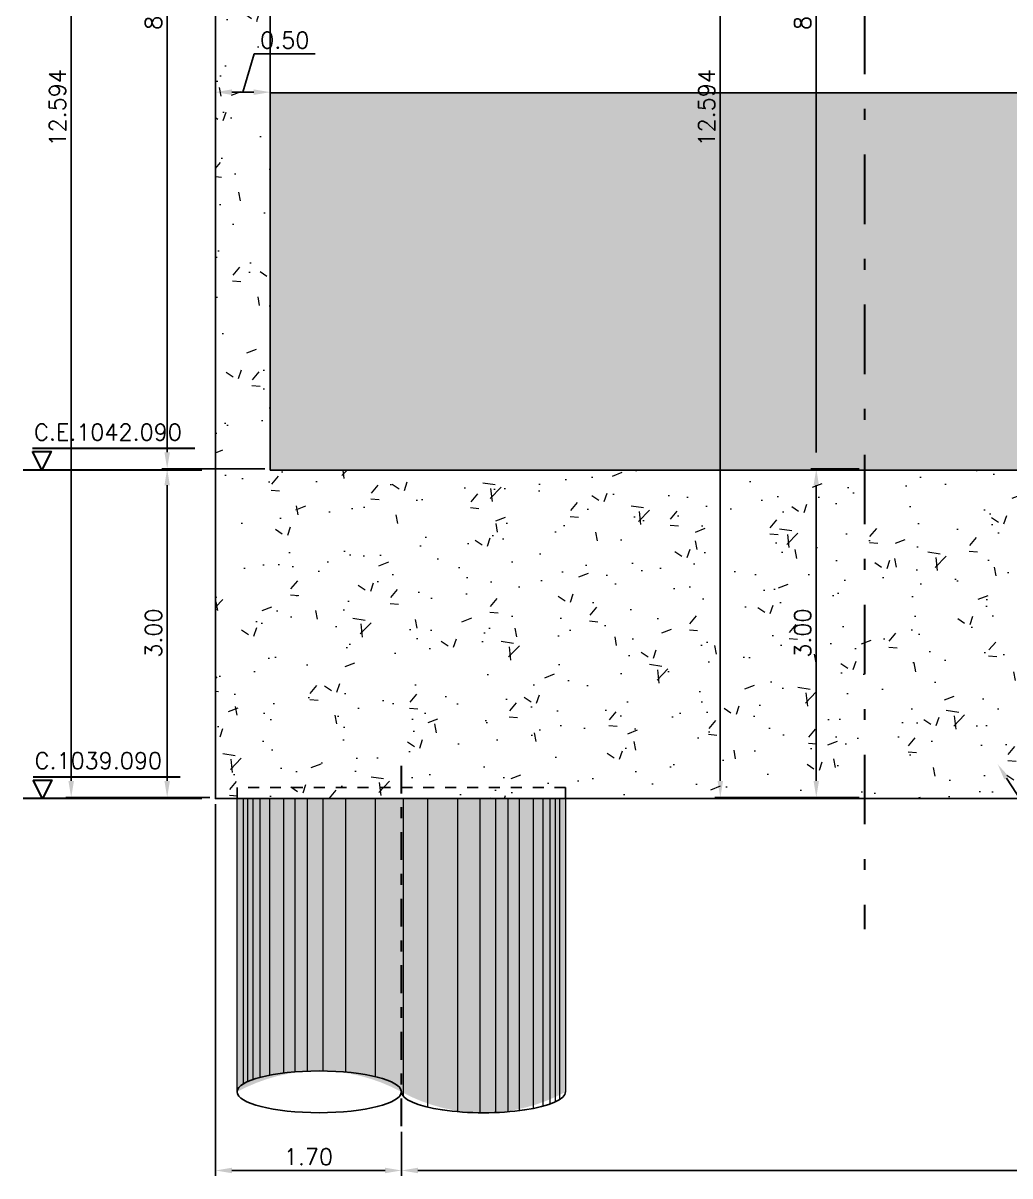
# Model space of a CAD drawing. Header units: metres. Extents: x 1080427 to 1081241, y 976768 to 977191.
# Drawn here: x 1080685.68 to 1080694.7, y 977172.84 to 977183.37 of the extents above; entities that cross this region are included whole.
import ezdxf
from ezdxf import colors
from ezdxf.entities.mleader import LeaderData, LeaderLine
from ezdxf.math import Vec2, Vec3

# ---------------------------------------------------------------- set-up
doc = ezdxf.new("R2010")
doc.units = ezdxf.units.M
doc.header["$LTSCALE"] = 25.4
doc.linetypes.add('DASHDOT', pattern=[1, 0.5, -0.25, 0, -0.25])
doc.linetypes.add('HIDDEN', pattern=[0.375, 0.25, -0.125])
for name, color, linetype in [('CONTRAPESO', 3, 'Continuous'), ('COT', 1, 'Continuous'), ('DIMCONTRAPESO', 1, 'Continuous'), ('PROYECC', 251, 'HIDDEN'), ('SOLIDOS', 9, 'Continuous')]:
    doc.layers.add(name, color=color, linetype=linetype)
for name, color, linetype, lineweight in [('COTA', 1, 'Continuous', 30), ('COTACIM', 20, 'Continuous', 5), ('EJECONTRAPESO', 41, 'DASHDOT', 30), ('EJEPILOTE', 145, 'DASHDOT', 30), ('OTROS', 8, 'Continuous', 5), ('SOLIDOREFCONT', 254, 'Continuous', 5)]:
    doc.layers.add(name, color=color, linetype=linetype, lineweight=lineweight)
doc.styles.add('romans', font='romans.shx')
doc.dimstyles.new('Copy 75', dxfattribs={"dimtxt": 0.15, "dimasz": 0.15, "dimexe": 0.05, "dimexo": 0.05, "dimgap": 0.05, "dimtad": 1, "dimzin": 0, "dimdsep": 46, "dimtxsty": 'romans', "dimcen": 0.002, "dimclrd": 1, "dimclre": 1, "dimclrt": 3, "dimadec": 4, "dimazin": 0, "dimtfac": 1, "dimtofl": 0, "dimtmove": 1, "dimatfit": 3, "dimfxl": 1, "dimtolj": 1, "dimtzin": 0, "dimarcsym": 1})

# ---------------------------------------------------------------- blocks, each defined once
blk = doc.blocks.new('*D1050')
at = {"layer": 'COTA', "color": 1, "lineweight": -2, "transparency": 16777216}
for p, q in [((1080687.689248876, 977182.7382873726), (1080687.794248876, 977183.0882873726)), ((1080687.794248876, 977183.0882873726), (1080688.351391733, 977183.0882873726)), ((1080687.589237969, 977182.7382873726), (1080687.789259783, 977182.7382873726))]:
    blk.add_line(p, q, dxfattribs=at)
at = {"layer": 'COTA', "color": 1, "transparency": 16777216}
for points in [[(1080687.589237969, 977182.7632873727), (1080687.589237969, 977182.7132873726), (1080687.439237969, 977182.7382873726)], [(1080687.789259783, 977182.7632873727), (1080687.789259783, 977182.7132873726), (1080687.939259783, 977182.7382873726)]]:
    blk.add_solid(points, dxfattribs=at)
at = {"layer": 'Defpoints', "color": 0, "transparency": 16777216}
for p in [(1080687.439237969, 977182.7382873726), (1080687.939259783, 977182.7382873726), (1080687.939259783, 977182.7382873726)]:
    blk.add_point(p, dxfattribs=at)
at = {"layer": 'COTA', "color": 3, "transparency": 16777216, "insert": (1080688.072820304, 977183.2132873726), "char_height": 0.15, "attachment_point": 5, "style": 'romans'}
blk.add_mtext('\\A1;0.50', dxfattribs=at)
blk = doc.blocks.new('*D1052')
at = {"layer": 'Defpoints', "color": 0, "transparency": 16777216}
for p in [(1080687.439259783, 977176.2873670851), (1080689.13883382, 977173.2951461741), (1080689.13883382, 977172.8915007225)]:
    blk.add_point(p, dxfattribs=at)
at = {"layer": 'DIMCONTRAPESO', "color": 1, "lineweight": -2, "transparency": 16777216}
for p, q in [((1080687.439259783, 977176.2373670851), (1080687.439259783, 977172.8415007225)), ((1080689.13883382, 977173.2451461741), (1080689.13883382, 977172.8415007225)), ((1080687.589259783, 977172.8915007225), (1080688.98883382, 977172.8915007225))]:
    blk.add_line(p, q, dxfattribs=at)
at = {"layer": 'DIMCONTRAPESO', "color": 1, "transparency": 16777216}
for points in [[(1080687.589259783, 977172.9165007225), (1080687.589259783, 977172.8665007225), (1080687.439259783, 977172.8915007225)], [(1080688.98883382, 977172.9165007225), (1080688.98883382, 977172.8665007225), (1080689.13883382, 977172.8915007225)]]:
    blk.add_solid(points, dxfattribs=at)
at = {"layer": 'DIMCONTRAPESO', "color": 3, "transparency": 16777216, "insert": (1080688.289046802, 977173.0165007225), "char_height": 0.15, "attachment_point": 5, "style": 'romans'}
blk.add_mtext('\\A1;1.70', dxfattribs=at)
blk = doc.blocks.new('PILOTE')
h = blk.add_hatch(color=256)
h.dxf.hatch_style = 1
h.set_gradient(color1=(51, 51, 51), color2=(173, 173, 173), tint=1, name='INVCYLINDER')
edge = h.paths.add_edge_path()
edge.add_line((1080656.416834545, 977060.1590362525), (1080656.416834545, 977062.8369320101))
edge.add_line((1080656.416834545, 977062.8369320101), (1080659.417876804, 977062.8369320101))
edge.add_line((1080659.417876804, 977062.8369320101), (1080659.417876804, 977060.1590362525))
edge.add_arc((1080658.66761624, 977061.5370580803), 1.569023604932751, 241.43402734232131, 298.56597265767874, ccw=False)
edge.add_arc((1080657.16709511, 977058.7797854457), 1.570103086822714, 61.45547212311708, 118.5445278768829)
at = {"layer": 'COT'}
blk.add_ellipse((1080657.16709511, 977060.1590362525), major_axis=(0.7502605647517244, 0), ratio=0.2543813295763042, dxfattribs=at)
blk.add_ellipse((1080658.66761624, 977060.1590362525), major_axis=(0.7502605647517244, 0), ratio=0.2543813295763042, start_param=3.141592653589792, end_param=6.283185307179586, dxfattribs=at)
at = {"layer": 'EJEPILOTE', "ltscale": 0.02}
blk.add_line((1080657.918716831, 977059.8447110992), (1080657.918716831, 977063.1356790137), dxfattribs=at)
at = {"layer": 'OTROS'}
for p, q in [((1080656.472292364, 977062.8369320101), (1080656.472292364, 977060.2310491129)), ((1080656.510527515, 977062.8369320101), (1080656.510527515, 977060.2513910077)), ((1080656.561507698, 977062.8369320101), (1080656.561507698, 977060.2717001326)), ((1080656.625232968, 977062.8369320101), (1080656.625232968, 977060.2910394119)), ((1080656.714448302, 977062.8369320101), (1080656.714448302, 977060.3112408698)), ((1080656.841898815, 977062.8369320101), (1080656.841898815, 977060.3310285627)), ((1080656.943859208, 977062.8369320101), (1080656.943859208, 977060.3412444418)), ((1080657.058564661, 977062.8369320101), (1080657.058564661, 977060.3478811213)), ((1080657.198760206, 977062.8369320101), (1080657.198760206, 977060.3497184741)), ((1080657.405764051, 977062.8369320101), (1080657.405764051, 977060.3399741807)), ((1080657.679471079, 977062.8369320101), (1080657.679471079, 977060.2984506316)), ((1080657.932716831, 977062.8369320101), (1080657.932716831, 977060.1206139127)), ((1080658.155240271, 977062.8369320101), (1080658.155240271, 977060.0266473495)), ((1080658.428947299, 977062.8369320101), (1080658.428947299, 977059.9780983244)), ((1080658.635951144, 977062.8369320101), (1080658.635951144, 977059.968354031)), ((1080658.776146688, 977062.8369320101), (1080658.776146688, 977059.9701913837)), ((1080658.890852141, 977062.8369320101), (1080658.890852141, 977059.9768280633)), ((1080658.992812535, 977062.8369320101), (1080658.992812535, 977059.9870439423)), ((1080659.120263048, 977062.8369320101), (1080659.120263048, 977060.0068316353)), ((1080659.209478382, 977062.8369320101), (1080659.209478382, 977060.0266473495)), ((1080659.273203652, 977062.8369320101), (1080659.273203652, 977060.0463723725)), ((1080659.324183835, 977062.8369320101), (1080659.324183835, 977060.0666814975)), ((1080659.362418986, 977062.8369320101), (1080659.362418986, 977060.0870233923)), ((1080656.625232968, 977060.0270330932), (1080656.625232968, 977060.0266473495))]:
    blk.add_line(p, q, dxfattribs=at)
blk.add_lwpolyline([(1080656.416834545, 977060.1590362525), (1080656.416834545, 977062.8369320101), (1080659.417876804, 977062.8369320101), (1080659.417876804, 977060.1590362525)], dxfattribs=at)
blk = doc.blocks.new('*D1054')
at = {"layer": 'Defpoints', "color": 0, "transparency": 16777216}
for p in [(1080689.13883382, 977173.0981266813), (1080702.741039915, 977173.0981266813), (1080702.741039915, 977172.8915007225)]:
    blk.add_point(p, dxfattribs=at)
at = {"layer": 'DIMCONTRAPESO', "color": 1, "lineweight": -2, "transparency": 16777216}
for p, q in [((1080689.13883382, 977173.0481266812), (1080689.13883382, 977172.8415007225)), ((1080702.741039915, 977173.0481266812), (1080702.741039915, 977172.8415007225)), ((1080689.28883382, 977172.8915007225), (1080702.591039916, 977172.8915007225))]:
    blk.add_line(p, q, dxfattribs=at)
at = {"layer": 'DIMCONTRAPESO', "color": 1, "transparency": 16777216}
for points in [[(1080689.28883382, 977172.9165007225), (1080689.28883382, 977172.8665007225), (1080689.13883382, 977172.8915007225)], [(1080702.591039916, 977172.9165007225), (1080702.591039916, 977172.8665007225), (1080702.741039915, 977172.8915007225)]]:
    blk.add_solid(points, dxfattribs=at)
at = {"layer": 'DIMCONTRAPESO', "color": 3, "transparency": 16777216, "insert": (1080695.939936868, 977173.0165007225), "char_height": 0.15, "attachment_point": 5, "style": 'romans'}
blk.add_mtext('\\A1;13.60', dxfattribs=at)
blk = doc.blocks.new('*D1039')
at = {"layer": 'COTA', "color": 1, "lineweight": -2, "transparency": 16777216}
for p, q in [((1080687.889257928, 977187.8942088421), (1080686.948255487, 977187.8942088421)), ((1080686.998255488, 977187.744208842), (1080686.998255488, 977179.4493670816)), ((1080687.889257928, 977179.2993670816), (1080686.948255487, 977179.2993670816))]:
    blk.add_line(p, q, dxfattribs=at)
at = {"layer": 'COTA', "color": 1, "transparency": 16777216}
for points in [[(1080686.973255488, 977187.744208842), (1080687.023255487, 977187.744208842), (1080686.998255488, 977187.8942088421)], [(1080686.973255488, 977179.4493670816), (1080687.023255487, 977179.4493670816), (1080686.998255488, 977179.2993670816)]]:
    blk.add_solid(points, dxfattribs=at)
at = {"layer": 'Defpoints', "color": 0, "transparency": 16777216}
for p in [(1080687.939257928, 977187.8942088421), (1080686.998255488, 977179.2993670816), (1080687.939257928, 977179.2993670816)]:
    blk.add_point(p, dxfattribs=at)
at = {"layer": 'COTA', "color": 3, "transparency": 16777216, "insert": (1080686.873255487, 977183.596787962), "char_height": 0.15, "attachment_point": 5, "rotation": 90, "style": 'romans'}
blk.add_mtext('\\A1;8.595', dxfattribs=at)
blk = doc.blocks.new('*D1041')
at = {"layer": 'COTA', "color": 1, "lineweight": -2, "transparency": 16777216}
for p, q in [((1080687.389257928, 977188.8923670816), (1080686.071483006, 977188.8923670816)), ((1080686.121483006, 977188.7423670816), (1080686.121483006, 977176.4483670817)), ((1080687.389257928, 977176.2983670817), (1080686.071483006, 977176.2983670817))]:
    blk.add_line(p, q, dxfattribs=at)
at = {"layer": 'COTA', "color": 1, "transparency": 16777216}
for points in [[(1080686.096483006, 977188.7423670816), (1080686.146483006, 977188.7423670816), (1080686.121483006, 977188.8923670816)], [(1080686.096483006, 977176.4483670817), (1080686.146483006, 977176.4483670817), (1080686.121483006, 977176.2983670817)]]:
    blk.add_solid(points, dxfattribs=at)
at = {"layer": 'Defpoints', "color": 0, "transparency": 16777216}
for p in [(1080687.439257928, 977188.8923670816), (1080686.121483006, 977176.2983670817), (1080687.439257928, 977176.2983670817)]:
    blk.add_point(p, dxfattribs=at)
at = {"layer": 'COTA', "color": 3, "transparency": 16777216, "insert": (1080685.996483006, 977182.5953670818), "char_height": 0.15, "attachment_point": 5, "rotation": 90, "style": 'romans'}
blk.add_mtext('\\A1;12.594', dxfattribs=at)
blk = doc.blocks.new('*D1042')
at = {"layer": 'COTA', "color": 1, "lineweight": -2, "transparency": 16777216}
for p, q in [((1080687.889257928, 977179.2983670816), (1080686.948240312, 977179.2983670816)), ((1080686.998240312, 977179.1483670815), (1080686.998240312, 977176.4483670817)), ((1080687.389257928, 977176.2983670817), (1080686.948240312, 977176.2983670817))]:
    blk.add_line(p, q, dxfattribs=at)
at = {"layer": 'COTA', "color": 1, "transparency": 16777216}
for points in [[(1080686.973240312, 977179.1483670815), (1080687.023240312, 977179.1483670815), (1080686.998240312, 977179.2983670816)], [(1080686.973240312, 977176.4483670817), (1080687.023240312, 977176.4483670817), (1080686.998240312, 977176.2983670817)]]:
    blk.add_solid(points, dxfattribs=at)
at = {"layer": 'Defpoints', "color": 0, "transparency": 16777216}
for p in [(1080687.939257928, 977179.2983670816), (1080686.998240312, 977176.2983670817), (1080687.439257928, 977176.2983670817)]:
    blk.add_point(p, dxfattribs=at)
at = {"layer": 'COTA', "color": 3, "transparency": 16777216, "insert": (1080686.873240311, 977177.7983670818), "char_height": 0.15, "attachment_point": 5, "rotation": 90, "style": 'romans'}
blk.add_mtext('\\A1;3.00', dxfattribs=at)
blk = doc.blocks.new('*D1044')
at = {"layer": 'COTA', "color": 1, "lineweight": -2, "transparency": 16777216}
for p, q in [((1080693.319397185, 977187.892366012), (1080692.878171211, 977187.892366012)), ((1080692.928171211, 977187.742366012), (1080692.928171211, 977179.4483670817)), ((1080693.319173651, 977179.2983670817), (1080692.878171211, 977179.2983670817))]:
    blk.add_line(p, q, dxfattribs=at)
at = {"layer": 'COTA', "color": 1, "transparency": 16777216}
for points in [[(1080692.903171211, 977187.742366012), (1080692.953171211, 977187.742366012), (1080692.928171211, 977187.892366012)], [(1080692.903171211, 977179.4483670817), (1080692.953171211, 977179.4483670817), (1080692.928171211, 977179.2983670817)]]:
    blk.add_solid(points, dxfattribs=at)
at = {"layer": 'Defpoints', "color": 0, "transparency": 16777216}
for p in [(1080693.369397185, 977187.892366012), (1080692.928171211, 977179.2983670817), (1080693.369173651, 977179.2983670817)]:
    blk.add_point(p, dxfattribs=at)
at = {"layer": 'COTA', "color": 3, "transparency": 16777216, "insert": (1080692.80317121, 977183.595366547), "char_height": 0.15, "attachment_point": 5, "rotation": 90, "style": 'romans'}
blk.add_mtext('\\A1;8.594', dxfattribs=at)
blk = doc.blocks.new('*D1046')
at = {"layer": 'COTA', "color": 1, "lineweight": -2, "transparency": 16777216}
for p, q in [((1080693.319173651, 977179.2983670817), (1080692.878156035, 977179.2983670817)), ((1080692.928156035, 977179.1483670817), (1080692.928156035, 977176.4483670817)), ((1080693.319173651, 977176.2983670817), (1080692.878156035, 977176.2983670817))]:
    blk.add_line(p, q, dxfattribs=at)
at = {"layer": 'COTA', "color": 1, "transparency": 16777216}
for points in [[(1080692.903156035, 977179.1483670817), (1080692.953156035, 977179.1483670817), (1080692.928156035, 977179.2983670817)], [(1080692.903156035, 977176.4483670817), (1080692.953156035, 977176.4483670817), (1080692.928156035, 977176.2983670817)]]:
    blk.add_solid(points, dxfattribs=at)
at = {"layer": 'Defpoints', "color": 0, "transparency": 16777216}
for p in [(1080693.369173651, 977179.2983670817), (1080692.928156035, 977176.2983670817), (1080693.369173651, 977176.2983670817)]:
    blk.add_point(p, dxfattribs=at)
at = {"layer": 'COTA', "color": 3, "transparency": 16777216, "insert": (1080692.803156035, 977177.7983670818), "char_height": 0.15, "attachment_point": 5, "rotation": 90, "style": 'romans'}
blk.add_mtext('\\A1;3.00', dxfattribs=at)
blk = doc.blocks.new('*D1047')
at = {"layer": 'COTA', "color": 1, "lineweight": -2, "transparency": 16777216}
for p, q in [((1080693.319171796, 977188.8923670816), (1080692.001396874, 977188.8923670816)), ((1080692.051396874, 977188.7423670816), (1080692.051396874, 977176.4483670817)), ((1080693.319171796, 977176.2983670817), (1080692.001396874, 977176.2983670817))]:
    blk.add_line(p, q, dxfattribs=at)
at = {"layer": 'COTA', "color": 1, "transparency": 16777216}
for points in [[(1080692.026396875, 977188.7423670816), (1080692.076396874, 977188.7423670816), (1080692.051396874, 977188.8923670816)], [(1080692.026396875, 977176.4483670817), (1080692.076396874, 977176.4483670817), (1080692.051396874, 977176.2983670817)]]:
    blk.add_solid(points, dxfattribs=at)
at = {"layer": 'Defpoints', "color": 0, "transparency": 16777216}
for p in [(1080693.369171796, 977188.8923670816), (1080692.051396874, 977176.2983670817), (1080693.369171796, 977176.2983670817)]:
    blk.add_point(p, dxfattribs=at)
at = {"layer": 'COTA', "color": 3, "transparency": 16777216, "insert": (1080691.926396874, 977182.5953670818), "char_height": 0.15, "attachment_point": 5, "rotation": 90, "style": 'romans'}
blk.add_mtext('\\A1;12.594', dxfattribs=at)

msp = doc.modelspace()

# ---------------------------------------------------------------- hatches: boundary and pattern name
at = {"layer": 'SOLIDOREFCONT', "true_color": 0x5b5b5b, "transparency": 33554546}
h = msp.add_hatch(dxfattribs=at)
h.set_pattern_fill('AR-CONC', color=251, scale=0.005)
h.set_pattern_definition([(49.99999999999999, (0, 113.9320273131598), (0.91092334498002, -0.07969542769451543), [0.09525, -1.04775]), (355, (0, 113.9320273131598), (-0.1762171071248467, 0.9552842261951757), [0.0762, -0.83820292085]), (100.4514447, (0.075910035, 113.9253860456598), (0.7347062354517664, 0.8755887595609755), [0.080950044, -0.8904512229999999]), (46.18420000000002, (0, 114.1860273131598), (1.35539520446065, -0.2102116396636357), [0.1428749999999999, -1.571625]), (96.63555760999996, (0.1129495, 114.1685098131598), (1.187020670257515, 1.237130622988608), [0.1214251157, -1.3356780408]), (351.1841511700001, (0, 114.1860273131598), (1.187020670324885, 1.237130622927663), [0.11429983535, -1.2572986596]), (21, (0.127, 114.1225273131598), (0.7580719563456624, -0.5113259909354381), [0.09525, -1.04775]), (326.0000000000001, (0.127, 114.1225273131598), (0.3090101417382354, 0.9209398306115963), [0.0762, -0.8382]), (71.45144499999999, (0.190172663, 114.0799168136598), (1.067082096393581, 0.4096138444295262), [0.08095004400000001, -0.8904496879999999]), (37.50000000000001, (0, 113.9320273131598), (0.01544301625295908, 0.4227751943657655), [0, -0.82804, 0, -0.8509000000000001, 0, -0.8413750000000001]), (7.499999999999999, (0, 113.9320273131598), (0.3340983125515287, 0.5009028740905975), [0, -0.48514, 0, -0.80899, 0, -0.320675]), (327.5, (-0.28321, 113.9320273131598), (0.677952975834357, -0.02864371996336722), [0, -0.3175, 0, -0.9906, 0, -1.31445]), (317.5, (-0.41021, 113.9320273131598), (0.7406459069300902, 0.1271324551666652), [0, -0.41275, 0, -0.65786, 0, -0.93345])])
h.paths.add_polyline_path([(1080687.939259783, 977179.2873670851), (1080687.939259783, 977187.8923670851), (1080703.939259783, 977187.8923670851), (1080703.939259783, 977187.4559876053), (1080704.438860548, 977187.4560085475), (1080704.438979399, 977188.8923670851), (1080687.439259783, 977188.8923670851), (1080687.439259783, 977176.2873670851), (1080704.43907311, 977176.2873670851), (1080704.438885688, 977186.1560085476), (1080703.939259783, 977186.155987605), (1080703.939259783, 977179.2873670851)])
at = {"layer": 'SOLIDOS'}
h = msp.add_hatch(dxfattribs=at)
h.set_pattern_fill('AR-CONC', color=252, scale=0.003)
h.set_pattern_definition([(49.99999999999999, (-153.6535409018397, 113.9320273131598), (0.546554006988012, -0.04781725661670926), [0.05715000000000001, -0.62865]), (355, (-153.6535409018397, 113.9320273131598), (-0.105730264274908, 0.5731705357171054), [0.04572, -0.50292175251]), (100.4514447, (-153.6079948808397, 113.9280425526598), (0.4408237412710598, 0.5253532557365853), [0.04857002639999999, -0.5342707337999998]), (46.18420000000002, (-153.6535409018397, 114.0844273131598), (0.8132371226763897, -0.1261269837981814), [0.08572499999999994, -0.9429749999999996]), (96.63555760999994, (-153.5857712018397, 114.0739168131598), (0.712212402154509, 0.7422783737931646), [0.07285506942, -0.80140682448]), (351.1841511700001, (-153.6535409018397, 114.0844273131598), (0.7122124021949311, 0.742278373756598), [0.06857990121, -0.75437919576]), (21, (-153.5773409018397, 114.0463273131598), (0.4548431738073975, -0.3067955945612628), [0.05715000000000001, -0.62865]), (326.0000000000001, (-153.5773409018397, 114.0463273131598), (0.1854060850429412, 0.5525638983669579), [0.04572, -0.5029199999999999]), (71.45144499999999, (-153.5394373040397, 114.0207610134598), (0.6402492578361485, 0.2457683066577157), [0.04857002640000001, -0.5342698128]), (37.50000000000001, (-153.6535409018397, 113.9320273131598), (0.00926580975177545, 0.2536651166194593), [0, -0.496824, 0, -0.51054, 0, -0.5048250000000001]), (7.499999999999999, (-153.6535409018397, 113.9320273131598), (0.2004589875309172, 0.3005417244543586), [0, -0.291084, 0, -0.485394, 0, -0.192405]), (327.5, (-153.8234669018397, 113.9320273131598), (0.4067717855006142, -0.01718623197802033), [0, -0.1905, 0, -0.59436, 0, -0.78867]), (317.5, (-153.8996669018397, 113.9320273131598), (0.4443875441580541, 0.07627947309999909), [0, -0.24765, 0, -0.394716, 0, -0.56007])])
h.paths.add_polyline_path([(1080703.936804338, 977182.7328351688), (1080687.939259783, 977182.7328328994), (1080687.939259783, 977179.2873670852), (1080703.939259783, 977179.2873670851)])

# ---------------------------------------------------------------- linework, layer by layer
at = {"layer": 'CONTRAPESO'}
for points in [[(1080704.438885688, 977186.1560085476), (1080704.43907311, 977176.2873670851), (1080687.439259783, 977176.2873670851), (1080687.439259783, 977188.8923670851), (1080704.438979399, 977188.8923670851), (1080704.438860548, 977187.4560085475), (1080703.939259783, 977187.4559876053), (1080703.939259783, 977187.8923670851), (1080687.939259783, 977187.8923670851), (1080687.939259783, 977179.2873670851), (1080703.939259783, 977179.2873670851), (1080703.939259783, 977186.155987605)], [(1080687.93922274, 977182.7325606743), (1080703.938823168, 977182.7328354552), (1080703.939259783, 977179.2873670851), (1080687.939296826, 977179.2873670852)]]:
    msp.add_lwpolyline(points, close=True, dxfattribs=at)
at = {"layer": 'COTA', "color": 2}
for points in [[(1080685.767235443, 977179.4875440784), (1080687.251468179, 977179.4875440784)], [(1080687.314949427, 977179.2873670851), (1080685.681586064, 977179.2873670851)], [(1080685.772945043, 977176.4875440784), (1080687.116075685, 977176.4875440784)], [(1080687.314949427, 977176.2873670851), (1080685.681586064, 977176.2873670851)]]:
    msp.add_lwpolyline(points, dxfattribs=at)
for points in [[(1080685.767235443, 977179.4562670608), (1080685.939334515, 977179.4562670608), (1080685.853284978, 977179.288855499), (1080685.853284978, 977179.288855499)], [(1080685.772945043, 977176.4562670608), (1080685.945044115, 977176.4562670608), (1080685.858994579, 977176.288855499), (1080685.858994579, 977176.288855499)]]:
    msp.add_lwpolyline(points, close=True, dxfattribs=at)
at = {"layer": 'EJECONTRAPESO', "ltscale": 0.05}
msp.add_lwpolyline([(1080693.369175506, 977190.3878375172), (1080693.369175506, 977175.0936473426)], dxfattribs=at)
at = {"layer": 'PROYECC', "color": 14, "ltscale": 0.01}
msp.add_lwpolyline([(1080687.636951535, 977176.2873670851), (1080690.637993793, 977176.2873670851), (1080690.637993793, 977176.389397999), (1080687.636951535, 977176.389397999)], close=True, dxfattribs=at)

# ---------------------------------------------------------------- block references
at = {"layer": 'DIMCONTRAPESO'}
msp.add_blockref('PILOTE', (31.22011698922142, 113.4504350749776), dxfattribs=at)

# ---------------------------------------------------------------- texts
at = {"layer": 'COTA', "color": 3, "char_height": 0.15, "attachment_point": 1, "style": 'romans'}
for s, insert in [('C.E.1042.090', (1080685.78220889, 977179.7081269181)), ('C.1039.090', (1080685.787918491, 977176.7081269181))]:
    msp.add_mtext(s, dxfattribs=dict(at, insert=insert))

# ---------------------------------------------------------------- dimensions: what is measured, and where the dimension line sits
at = {"layer": 'COTA', "color": 2}
for base, p1, p2, picture, middle in [((1080686.121483006, 977176.2983670817), (1080687.439257928, 977188.8923670816), (1080687.439257928, 977176.2983670817), '*D1041', (1080685.996483006, 977182.5953670818)), ((1080692.051396874, 977176.2983670817), (1080693.369171796, 977188.8923670816), (1080693.369171796, 977176.2983670817), '*D1047', (1080691.926396874, 977182.5953670818)), ((1080686.998255488, 977179.2993670816), (1080687.939257928, 977187.8942088421), (1080687.939257928, 977179.2993670816), '*D1039', (1080686.873255487, 977183.596787962)), ((1080692.928171211, 977179.2983670817), (1080693.369397185, 977187.892366012), (1080693.369173651, 977179.2983670817), '*D1044', (1080692.80317121, 977183.595366547))]:
    dim = msp.add_linear_dim(base=base, p1=p1, p2=p2, angle=90, dimstyle='Copy 75', override={"dimdec": 3}, dxfattribs=at)
    dim.commit()
    dim.dimension.update_dxf_attribs({"geometry": picture, "text_midpoint": middle})
at = {"layer": 'COTA'}
dim = msp.add_linear_dim(base=(1080687.939259783, 977182.7382873726), p1=(1080687.439237969, 977182.7382873726), p2=(1080687.939259783, 977182.7382873726), dimstyle='Copy 75', dxfattribs=at)
dim.commit()
dim.dimension.update_dxf_attribs({"geometry": '*D1050', "text_midpoint": (1080687.844248876, 977183.2132873726)})
for base, p1, p2, picture, middle in [((1080686.998240312, 977176.2983670817), (1080687.939257928, 977179.2983670816), (1080687.439257928, 977176.2983670817), '*D1042', (1080686.873240311, 977177.7983670818)), ((1080692.928156035, 977176.2983670817), (1080693.369173651, 977179.2983670817), (1080693.369173651, 977176.2983670817), '*D1046', (1080692.803156035, 977177.7983670818))]:
    dim = msp.add_linear_dim(base=base, p1=p1, p2=p2, angle=90, dimstyle='Copy 75', dxfattribs=at)
    dim.commit()
    dim.dimension.update_dxf_attribs({"geometry": picture, "text_midpoint": middle})
at = {"layer": 'DIMCONTRAPESO'}
for base, p1, p2, picture, middle in [((1080689.13883382, 977172.8915007225), (1080687.439259783, 977176.2873670851), (1080689.13883382, 977173.2951461741), '*D1052', (1080688.289046802, 977173.0165007225)), ((1080702.741039915, 977172.8915007225), (1080689.13883382, 977173.0981266813), (1080702.741039915, 977173.0981266813), '*D1054', (1080695.939936868, 977173.0165007225))]:
    dim = msp.add_linear_dim(base=base, p1=p1, p2=p2, dimstyle='Copy 75', dxfattribs=at)
    dim.commit()
    dim.dimension.update_dxf_attribs({"geometry": picture, "text_midpoint": middle})

# ---------------------------------------------------------------- leaders
at = {"layer": 'COTACIM'}
ml = msp.add_multileader_mtext('Standard', dxfattribs=at)
ml.set_content('Losa inferior', color=3, style='romans')
ml.set_leader_properties(color=256)
ml.build(insert=Vec2(0, 0))
ml.multileader.update_dxf_attribs({"text_left_attachment_type": 6, "text_right_attachment_type": 6, "dogleg_length": 0.1560199508385566, "arrow_head_size": 0.15})
ctx = ml.context
ctx.base_point, ctx.char_height, ctx.arrow_head_size, ctx.landing_gap_size, ctx.plane_origin = Vec3(1080695.292347796, 977175.747755329), 0.15, 0.15, 0, Vec3(1080699.16458468, 977174.6682117234)
ctx.left_attachment, ctx.right_attachment = 6, 6
notes = []
notes.append((ctx, [(0, (1, 1, 0), (1080695.136327845, 977175.747755329), (1, 0), 0.1560199508385566, [(0, [(1080694.585733007, 977176.6004377697)], 0, [])])]))
ctx.mtext.insert, ctx.mtext.width, ctx.mtext.flow_direction = Vec3(1080695.292347796, 977175.9277553291), 4.216741702286527, 5
for ctx, leaders in notes:
    for number, flags, end, landing, length, lines in leaders:
        leader = LeaderData()
        leader.index, (leader.has_last_leader_line, leader.has_dogleg_vector, leader.attachment_direction) = number, flags
        leader.last_leader_point, leader.dogleg_vector, leader.dogleg_length = Vec3(end), Vec3(landing), length
        for number, points, colour, breaks in lines:
            line = LeaderLine()
            line.index, line.vertices, line.color, line.breaks = number, Vec3.list(points), colors.encode_raw_color(colour), breaks
            leader.lines.append(line)
        ctx.leaders.append(leader)

doc.saveas('drawing.dxf')
